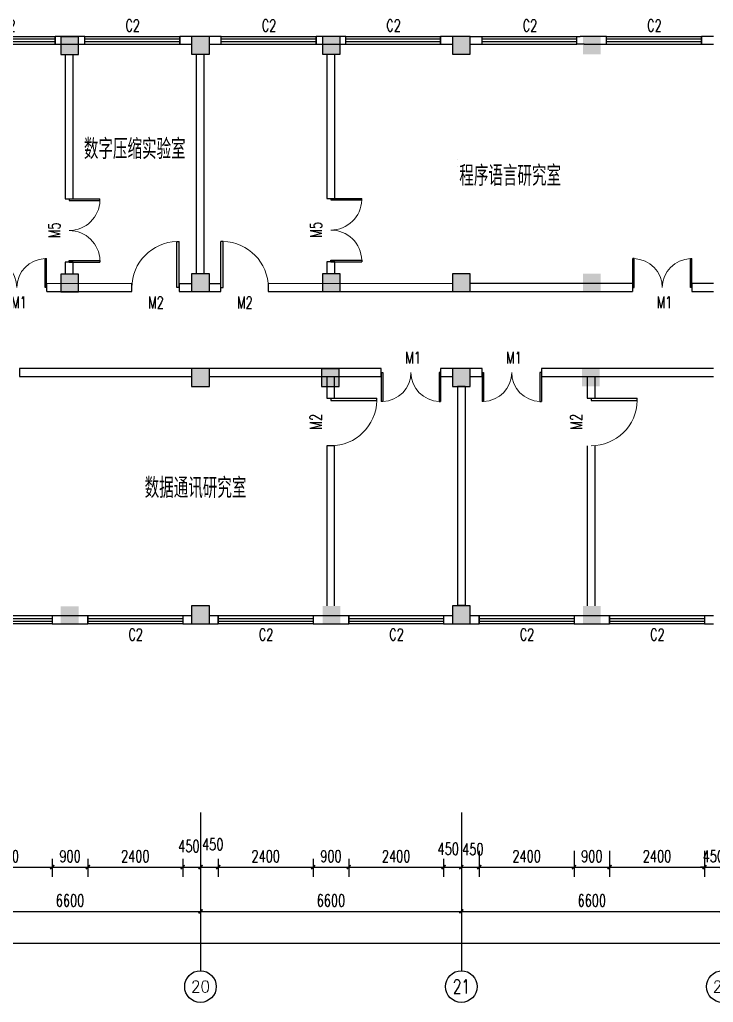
# Model space of a CAD drawing. Header units: millimetres. Extents: x 194 to 114499, y 121 to 30129.
# Drawn here: x 15319 to 32869, y 4529 to 29378 of the extents above; entities that cross this region are included whole.
import ezdxf
from ezdxf.enums import TextEntityAlignment as Align

# ---------------------------------------------------------------- set-up
doc = ezdxf.new("R2010")
doc.units = ezdxf.units.MM
for name, color, linetype in [('AXIS', 3, 'Continuous'), ('AXIS_TEXT', 7, 'Continuous'), ('COLUMN', 9, 'Continuous'), ('PUB_DIM', 3, 'Continuous'), ('PUB_TEXT', 7, 'Continuous'), ('WALL', 9, 'Continuous'), ('WINDOW', 4, 'Continuous'), ('WINDOW_TEXT', 7, 'Continuous')]:
    doc.layers.add(name, color=color, linetype=linetype)
doc.styles.add('_TCH_AXIS', font='COMPLEX', dxfattribs={"bigfont": 'GBCBIG'})
doc.styles.add('_TCH_DIM_T3', font='SIMPLEX', dxfattribs={"width": 0.705882, "bigfont": 'GBCBIG'})
doc.styles.add('_TCH_WINDOW', font='SIMPLEX', dxfattribs={"bigfont": 'GBCBIG'})
doc.styles.add('COMPLEX', font='COMPLEX')
doc.styles.get("Standard").update_dxf_attribs({"font": 'txt', "bigfont": 'gbcbig.shx'})
doc.dimstyles.new('_TCH_ARCH&&100', dxfattribs={"dimtxt": 297.5, "dimasz": 100, "dimexe": 250, "dimexo": 300, "dimgap": 126.25, "dimtad": 1, "dimdec": 0, "dimzin": 0, "dimdsep": 46, "dimtxsty": '_TCH_DIM_T3', "dimblk": 'ARCHTICK', "dimcen": 0.09, "dimclrt": 7, "dimazin": 2, "dimtfac": 1, "dimtdec": 0, "dimtix": 1, "dimtmove": 2, "dimatfit": 3, "dimfxl": 1, "dimtolj": 1, "dimtzin": 0, "dimarcsym": 0})

# ---------------------------------------------------------------- blocks, each defined once
blk = doc.blocks.new('_ArchTick')
at = {"color": 0, "linetype": 'ByBlock', "const_width": 0.4}
blk.add_lwpolyline([(-0.5, -0.5), (0.5, 0.5)], dxfattribs=at)
blk = doc.blocks.new('*D91')
at = {"layer": 'Defpoints', "color": 0}
for p in [(13744, 8456), (16144, 8456), (16144, 7949)]:
    blk.add_point(p, dxfattribs=at)
at = {"layer": 'PUB_DIM', "color": 0, "lineweight": -2}
for p, q in [((13744, 8156), (13744, 7699)), ((16144, 8156), (16144, 7699)), ((13744, 7949), (16144, 7949))]:
    blk.add_line(p, q, dxfattribs=at)
at = {"layer": 'PUB_DIM', "color": 0, "lineweight": -2, "xscale": 100, "yscale": 100, "zscale": 100, "rotation": 180}
blk.add_blockref('_ArchTick', (13744, 7949), dxfattribs=at)
at = {"layer": 'PUB_DIM', "color": 0, "lineweight": -2, "xscale": 100, "yscale": 100, "zscale": 100}
blk.add_blockref('_ArchTick', (16144, 7949), dxfattribs=at)
at = {"layer": 'PUB_DIM', "color": 7, "insert": (14944, 8224), "char_height": 297.5, "attachment_point": 5, "style": '_TCH_DIM_T3'}
blk.add_mtext('\\A1;2400', dxfattribs=at)
blk = doc.blocks.new('*D92')
at = {"layer": 'Defpoints', "color": 0}
for p in [(16144, 8456), (17044, 8456), (17044, 7949)]:
    blk.add_point(p, dxfattribs=at)
at = {"layer": 'PUB_DIM', "color": 0, "lineweight": -2}
for p, q in [((16144, 8156), (16144, 7699)), ((17044, 8156), (17044, 7699)), ((16144, 7949), (17044, 7949))]:
    blk.add_line(p, q, dxfattribs=at)
at = {"layer": 'PUB_DIM', "color": 0, "lineweight": -2, "xscale": 100, "yscale": 100, "zscale": 100, "rotation": 180}
blk.add_blockref('_ArchTick', (16144, 7949), dxfattribs=at)
at = {"layer": 'PUB_DIM', "color": 0, "lineweight": -2, "xscale": 100, "yscale": 100, "zscale": 100}
blk.add_blockref('_ArchTick', (17044, 7949), dxfattribs=at)
at = {"layer": 'PUB_DIM', "color": 7, "insert": (16594, 8224), "char_height": 297.5, "attachment_point": 5, "style": '_TCH_DIM_T3'}
blk.add_mtext('\\A1;900', dxfattribs=at)
blk = doc.blocks.new('*D93')
at = {"layer": 'Defpoints', "color": 0}
for p in [(17044, 8456), (19444, 8456), (19444, 7949)]:
    blk.add_point(p, dxfattribs=at)
at = {"layer": 'PUB_DIM', "color": 0, "lineweight": -2}
for p, q in [((17044, 8156), (17044, 7699)), ((19444, 8156), (19444, 7699)), ((17044, 7949), (19444, 7949))]:
    blk.add_line(p, q, dxfattribs=at)
at = {"layer": 'PUB_DIM', "color": 0, "lineweight": -2, "xscale": 100, "yscale": 100, "zscale": 100, "rotation": 180}
blk.add_blockref('_ArchTick', (17044, 7949), dxfattribs=at)
at = {"layer": 'PUB_DIM', "color": 0, "lineweight": -2, "xscale": 100, "yscale": 100, "zscale": 100}
blk.add_blockref('_ArchTick', (19444, 7949), dxfattribs=at)
at = {"layer": 'PUB_DIM', "color": 7, "insert": (18244, 8224), "char_height": 297.5, "attachment_point": 5, "style": '_TCH_DIM_T3'}
blk.add_mtext('\\A1;2400', dxfattribs=at)
blk = doc.blocks.new('*D94')
at = {"layer": 'Defpoints', "color": 0}
for p in [(19444, 8456), (19894, 8456), (19894, 7949)]:
    blk.add_point(p, dxfattribs=at)
at = {"layer": 'PUB_DIM', "color": 0, "lineweight": -2}
for p, q in [((19444, 8156), (19444, 7699)), ((19894, 8156), (19894, 7699)), ((19444, 7949), (19894, 7949))]:
    blk.add_line(p, q, dxfattribs=at)
at = {"layer": 'PUB_DIM', "color": 0, "lineweight": -2, "xscale": 100, "yscale": 100, "zscale": 100, "rotation": 180}
blk.add_blockref('_ArchTick', (19444, 7949), dxfattribs=at)
at = {"layer": 'PUB_DIM', "color": 0, "lineweight": -2, "xscale": 100, "yscale": 100, "zscale": 100}
blk.add_blockref('_ArchTick', (19894, 7949), dxfattribs=at)
at = {"layer": 'PUB_DIM', "color": 7, "insert": (19600, 8479), "char_height": 297.5, "attachment_point": 5, "style": '_TCH_DIM_T3'}
blk.add_mtext('\\A1;450', dxfattribs=at)
blk = doc.blocks.new('*D95')
at = {"layer": 'Defpoints', "color": 0}
for p in [(19894, 8456), (20344, 8456), (20344, 7949)]:
    blk.add_point(p, dxfattribs=at)
at = {"layer": 'PUB_DIM', "color": 0, "lineweight": -2}
for p, q in [((19894, 8156), (19894, 7699)), ((20344, 8156), (20344, 7699)), ((19894, 7949), (20344, 7949))]:
    blk.add_line(p, q, dxfattribs=at)
at = {"layer": 'PUB_DIM', "color": 0, "lineweight": -2, "xscale": 100, "yscale": 100, "zscale": 100, "rotation": 180}
blk.add_blockref('_ArchTick', (19894, 7949), dxfattribs=at)
at = {"layer": 'PUB_DIM', "color": 0, "lineweight": -2, "xscale": 100, "yscale": 100, "zscale": 100}
blk.add_blockref('_ArchTick', (20344, 7949), dxfattribs=at)
at = {"layer": 'PUB_DIM', "color": 7, "insert": (20204, 8525), "char_height": 297.5, "attachment_point": 5, "style": '_TCH_DIM_T3'}
blk.add_mtext('\\A1;450', dxfattribs=at)
blk = doc.blocks.new('*D96')
at = {"layer": 'Defpoints', "color": 0}
for p in [(20344, 8456), (22744, 8456), (22744, 7949)]:
    blk.add_point(p, dxfattribs=at)
at = {"layer": 'PUB_DIM', "color": 0, "lineweight": -2}
for p, q in [((20344, 8156), (20344, 7699)), ((22744, 8156), (22744, 7699)), ((20344, 7949), (22744, 7949))]:
    blk.add_line(p, q, dxfattribs=at)
at = {"layer": 'PUB_DIM', "color": 0, "lineweight": -2, "xscale": 100, "yscale": 100, "zscale": 100, "rotation": 180}
blk.add_blockref('_ArchTick', (20344, 7949), dxfattribs=at)
at = {"layer": 'PUB_DIM', "color": 0, "lineweight": -2, "xscale": 100, "yscale": 100, "zscale": 100}
blk.add_blockref('_ArchTick', (22744, 7949), dxfattribs=at)
at = {"layer": 'PUB_DIM', "color": 7, "insert": (21544, 8224), "char_height": 297.5, "attachment_point": 5, "style": '_TCH_DIM_T3'}
blk.add_mtext('\\A1;2400', dxfattribs=at)
blk = doc.blocks.new('*D97')
at = {"layer": 'Defpoints', "color": 0}
for p in [(22744, 8456), (23644, 8456), (23644, 7949)]:
    blk.add_point(p, dxfattribs=at)
at = {"layer": 'PUB_DIM', "color": 0, "lineweight": -2}
for p, q in [((22744, 8156), (22744, 7699)), ((23644, 8156), (23644, 7699)), ((22744, 7949), (23644, 7949))]:
    blk.add_line(p, q, dxfattribs=at)
at = {"layer": 'PUB_DIM', "color": 0, "lineweight": -2, "xscale": 100, "yscale": 100, "zscale": 100, "rotation": 180}
blk.add_blockref('_ArchTick', (22744, 7949), dxfattribs=at)
at = {"layer": 'PUB_DIM', "color": 0, "lineweight": -2, "xscale": 100, "yscale": 100, "zscale": 100}
blk.add_blockref('_ArchTick', (23644, 7949), dxfattribs=at)
at = {"layer": 'PUB_DIM', "color": 7, "insert": (23194, 8224), "char_height": 297.5, "attachment_point": 5, "style": '_TCH_DIM_T3'}
blk.add_mtext('\\A1;900', dxfattribs=at)
blk = doc.blocks.new('*D98')
at = {"layer": 'Defpoints', "color": 0}
for p in [(23644, 8456), (26044, 8456), (26044, 7949)]:
    blk.add_point(p, dxfattribs=at)
at = {"layer": 'PUB_DIM', "color": 0, "lineweight": -2}
for p, q in [((23644, 8156), (23644, 7699)), ((26044, 8156), (26044, 7699)), ((23644, 7949), (26044, 7949))]:
    blk.add_line(p, q, dxfattribs=at)
at = {"layer": 'PUB_DIM', "color": 0, "lineweight": -2, "xscale": 100, "yscale": 100, "zscale": 100, "rotation": 180}
blk.add_blockref('_ArchTick', (23644, 7949), dxfattribs=at)
at = {"layer": 'PUB_DIM', "color": 0, "lineweight": -2, "xscale": 100, "yscale": 100, "zscale": 100}
blk.add_blockref('_ArchTick', (26044, 7949), dxfattribs=at)
at = {"layer": 'PUB_DIM', "color": 7, "insert": (24844, 8224), "char_height": 297.5, "attachment_point": 5, "style": '_TCH_DIM_T3'}
blk.add_mtext('\\A1;2400', dxfattribs=at)
blk = doc.blocks.new('*D99')
at = {"layer": 'Defpoints', "color": 0}
for p in [(26044, 8456), (26494, 8456), (26494, 7949)]:
    blk.add_point(p, dxfattribs=at)
at = {"layer": 'PUB_DIM', "color": 0, "lineweight": -2}
for p, q in [((26044, 8156), (26044, 7699)), ((26494, 8156), (26494, 7699)), ((26044, 7949), (26494, 7949))]:
    blk.add_line(p, q, dxfattribs=at)
at = {"layer": 'PUB_DIM', "color": 0, "lineweight": -2, "xscale": 100, "yscale": 100, "zscale": 100, "rotation": 180}
blk.add_blockref('_ArchTick', (26044, 7949), dxfattribs=at)
at = {"layer": 'PUB_DIM', "color": 0, "lineweight": -2, "xscale": 100, "yscale": 100, "zscale": 100}
blk.add_blockref('_ArchTick', (26494, 7949), dxfattribs=at)
at = {"layer": 'PUB_DIM', "color": 7, "insert": (26162, 8412), "char_height": 297.5, "attachment_point": 5, "style": '_TCH_DIM_T3'}
blk.add_mtext('\\A1;450', dxfattribs=at)
blk = doc.blocks.new('*D100')
at = {"layer": 'Defpoints', "color": 0}
for p in [(26494, 8661), (26944, 8661), (26944, 7949)]:
    blk.add_point(p, dxfattribs=at)
at = {"layer": 'PUB_DIM', "color": 0, "lineweight": -2}
for p, q in [((26494, 8361), (26494, 7699)), ((26944, 8361), (26944, 7699)), ((26494, 7949), (26944, 7949))]:
    blk.add_line(p, q, dxfattribs=at)
at = {"layer": 'PUB_DIM', "color": 0, "lineweight": -2, "xscale": 100, "yscale": 100, "zscale": 100, "rotation": 180}
blk.add_blockref('_ArchTick', (26494, 7949), dxfattribs=at)
at = {"layer": 'PUB_DIM', "color": 0, "lineweight": -2, "xscale": 100, "yscale": 100, "zscale": 100}
blk.add_blockref('_ArchTick', (26944, 7949), dxfattribs=at)
at = {"layer": 'PUB_DIM', "color": 7, "insert": (26783, 8401), "char_height": 297.5, "attachment_point": 5, "style": '_TCH_DIM_T3'}
blk.add_mtext('\\A1;450', dxfattribs=at)
blk = doc.blocks.new('*D101')
at = {"layer": 'Defpoints', "color": 0}
for p in [(26944, 8661), (29344, 8661), (29344, 7949)]:
    blk.add_point(p, dxfattribs=at)
at = {"layer": 'PUB_DIM', "color": 0, "lineweight": -2}
for p, q in [((26944, 8361), (26944, 7699)), ((29344, 8361), (29344, 7699)), ((26944, 7949), (29344, 7949))]:
    blk.add_line(p, q, dxfattribs=at)
at = {"layer": 'PUB_DIM', "color": 0, "lineweight": -2, "xscale": 100, "yscale": 100, "zscale": 100, "rotation": 180}
blk.add_blockref('_ArchTick', (26944, 7949), dxfattribs=at)
at = {"layer": 'PUB_DIM', "color": 0, "lineweight": -2, "xscale": 100, "yscale": 100, "zscale": 100}
blk.add_blockref('_ArchTick', (29344, 7949), dxfattribs=at)
at = {"layer": 'PUB_DIM', "color": 7, "insert": (28144, 8224), "char_height": 297.5, "attachment_point": 5, "style": '_TCH_DIM_T3'}
blk.add_mtext('\\A1;2400', dxfattribs=at)
blk = doc.blocks.new('*D102')
at = {"layer": 'Defpoints', "color": 0}
for p in [(29344, 8661), (30244, 8661), (30244, 7949)]:
    blk.add_point(p, dxfattribs=at)
at = {"layer": 'PUB_DIM', "color": 0, "lineweight": -2}
for p, q in [((29344, 8361), (29344, 7699)), ((30244, 8361), (30244, 7699)), ((29344, 7949), (30244, 7949))]:
    blk.add_line(p, q, dxfattribs=at)
at = {"layer": 'PUB_DIM', "color": 0, "lineweight": -2, "xscale": 100, "yscale": 100, "zscale": 100, "rotation": 180}
blk.add_blockref('_ArchTick', (29344, 7949), dxfattribs=at)
at = {"layer": 'PUB_DIM', "color": 0, "lineweight": -2, "xscale": 100, "yscale": 100, "zscale": 100}
blk.add_blockref('_ArchTick', (30244, 7949), dxfattribs=at)
at = {"layer": 'PUB_DIM', "color": 7, "insert": (29794, 8224), "char_height": 297.5, "attachment_point": 5, "style": '_TCH_DIM_T3'}
blk.add_mtext('\\A1;900', dxfattribs=at)
blk = doc.blocks.new('*D103')
at = {"layer": 'Defpoints', "color": 0}
for p in [(30244, 8661), (32644, 8661), (32644, 7949)]:
    blk.add_point(p, dxfattribs=at)
at = {"layer": 'PUB_DIM', "color": 0, "lineweight": -2}
for p, q in [((30244, 8361), (30244, 7699)), ((32644, 8361), (32644, 7699)), ((30244, 7949), (32644, 7949))]:
    blk.add_line(p, q, dxfattribs=at)
at = {"layer": 'PUB_DIM', "color": 0, "lineweight": -2, "xscale": 100, "yscale": 100, "zscale": 100, "rotation": 180}
blk.add_blockref('_ArchTick', (30244, 7949), dxfattribs=at)
at = {"layer": 'PUB_DIM', "color": 0, "lineweight": -2, "xscale": 100, "yscale": 100, "zscale": 100}
blk.add_blockref('_ArchTick', (32644, 7949), dxfattribs=at)
at = {"layer": 'PUB_DIM', "color": 7, "insert": (31444, 8224), "char_height": 297.5, "attachment_point": 5, "style": '_TCH_DIM_T3'}
blk.add_mtext('\\A1;2400', dxfattribs=at)
blk = doc.blocks.new('*D104')
at = {"layer": 'Defpoints', "color": 0}
for p in [(32644, 8661), (33094, 8661), (33094, 7949)]:
    blk.add_point(p, dxfattribs=at)
at = {"layer": 'PUB_DIM', "color": 0, "lineweight": -2}
for p, q in [((32644, 8361), (32644, 7699)), ((33094, 8361), (33094, 7699)), ((32644, 7949), (32544, 7949)), ((32644, 7949), (33094, 7949)), ((33094, 7949), (33194, 7949))]:
    blk.add_line(p, q, dxfattribs=at)
at = {"layer": 'PUB_DIM', "color": 0, "lineweight": -2, "xscale": 100, "yscale": 100, "zscale": 100}
blk.add_blockref('_ArchTick', (32644, 7949), dxfattribs=at)
at = {"layer": 'PUB_DIM', "color": 0, "lineweight": -2, "xscale": 100, "yscale": 100, "zscale": 100, "rotation": 180}
blk.add_blockref('_ArchTick', (33094, 7949), dxfattribs=at)
at = {"layer": 'PUB_DIM', "color": 7, "insert": (32869, 8224), "char_height": 297.5, "attachment_point": 5, "style": '_TCH_DIM_T3'}
blk.add_mtext('\\A1;450', dxfattribs=at)
blk = doc.blocks.new('*D155')
at = {"layer": 'AXIS', "color": 0, "lineweight": -2}
for p, q in [((13294, 9029), (13294, 6579)), ((19894, 9029), (19894, 6579)), ((13294, 6829), (19894, 6829))]:
    blk.add_line(p, q, dxfattribs=at)
at = {"layer": 'Defpoints', "color": 0}
for p in [(13294, 9329), (19894, 9329), (19894, 6829)]:
    blk.add_point(p, dxfattribs=at)
at = {"layer": 'AXIS', "color": 0, "lineweight": -2, "xscale": 100, "yscale": 100, "zscale": 100, "rotation": 180}
blk.add_blockref('_ArchTick', (13294, 6829), dxfattribs=at)
at = {"layer": 'AXIS', "color": 0, "lineweight": -2, "xscale": 100, "yscale": 100, "zscale": 100}
blk.add_blockref('_ArchTick', (19894, 6829), dxfattribs=at)
at = {"layer": 'AXIS', "color": 7, "insert": (16594, 7104), "char_height": 297.5, "attachment_point": 5, "style": '_TCH_DIM_T3'}
blk.add_mtext('\\A1;6600', dxfattribs=at)
blk = doc.blocks.new('*D156')
at = {"layer": 'AXIS', "color": 0, "lineweight": -2}
for p, q in [((19894, 9029), (19894, 6579)), ((26494, 9029), (26494, 6579)), ((19894, 6829), (26494, 6829))]:
    blk.add_line(p, q, dxfattribs=at)
at = {"layer": 'Defpoints', "color": 0}
for p in [(19894, 9329), (26494, 9329), (26494, 6829)]:
    blk.add_point(p, dxfattribs=at)
at = {"layer": 'AXIS', "color": 0, "lineweight": -2, "xscale": 100, "yscale": 100, "zscale": 100, "rotation": 180}
blk.add_blockref('_ArchTick', (19894, 6829), dxfattribs=at)
at = {"layer": 'AXIS', "color": 0, "lineweight": -2, "xscale": 100, "yscale": 100, "zscale": 100}
blk.add_blockref('_ArchTick', (26494, 6829), dxfattribs=at)
at = {"layer": 'AXIS', "color": 7, "insert": (23194, 7104), "char_height": 297.5, "attachment_point": 5, "style": '_TCH_DIM_T3'}
blk.add_mtext('\\A1;6600', dxfattribs=at)
blk = doc.blocks.new('*D157')
at = {"layer": 'AXIS', "color": 0, "lineweight": -2}
for p, q in [((26494, 9029), (26494, 6579)), ((33094, 9029), (33094, 6579)), ((26494, 6829), (33094, 6829))]:
    blk.add_line(p, q, dxfattribs=at)
at = {"layer": 'Defpoints', "color": 0}
for p in [(26494, 9329), (33094, 9329), (33094, 6829)]:
    blk.add_point(p, dxfattribs=at)
at = {"layer": 'AXIS', "color": 0, "lineweight": -2, "xscale": 100, "yscale": 100, "zscale": 100, "rotation": 180}
blk.add_blockref('_ArchTick', (26494, 6829), dxfattribs=at)
at = {"layer": 'AXIS', "color": 0, "lineweight": -2, "xscale": 100, "yscale": 100, "zscale": 100}
blk.add_blockref('_ArchTick', (33094, 6829), dxfattribs=at)
at = {"layer": 'AXIS', "color": 7, "insert": (29794, 7104), "char_height": 297.5, "attachment_point": 5, "style": '_TCH_DIM_T3'}
blk.add_mtext('\\A1;6600', dxfattribs=at)
blk = doc.blocks.new('*D168')
at = {"layer": 'AXIS', "color": 0, "lineweight": -2}
for p, q in [((5994, 9029), (5994, 5779)), ((99094, 9029), (99094, 5779)), ((5994, 6029), (99094, 6029))]:
    blk.add_line(p, q, dxfattribs=at)
at = {"layer": 'Defpoints', "color": 0}
for p in [(5994, 9329), (99094, 9329), (99094, 6029)]:
    blk.add_point(p, dxfattribs=at)
at = {"layer": 'AXIS', "color": 0, "lineweight": -2, "xscale": 100, "yscale": 100, "zscale": 100, "rotation": 180}
blk.add_blockref('_ArchTick', (5994, 6029), dxfattribs=at)
at = {"layer": 'AXIS', "color": 0, "lineweight": -2, "xscale": 100, "yscale": 100, "zscale": 100}
blk.add_blockref('_ArchTick', (99094, 6029), dxfattribs=at)
at = {"layer": 'AXIS', "color": 7, "insert": (52544, 6304), "char_height": 297.5, "attachment_point": 5, "style": '_TCH_DIM_T3'}
blk.add_mtext('\\A1;93100', dxfattribs=at)
blk = doc.blocks.new('_FZHK')
blk.add_lwpolyline([(-0.5, -0.5), (0.5, -0.5), (0.5, 0.5), (-0.5, 0.5)], close=True)
blk = doc.blocks.new('_AXISO')
blk.add_circle((0, 0), 0.5)
at = {"layer": 'AXIS_TEXT', "style": 'COMPLEX', "width": 1.041667}
blk.add_attdef('A', text='', height=0.56, dxfattribs=at).set_placement((-0.25, -0.28), (0.25, -0.28), align=Align.FIT)
blk = doc.blocks.new('$DorLib2D$00000002')
for p, q in [((-0.5, 0), (-0.5, 0.4875)), ((-0.475, 0.4875), (-0.5, 0.4875)), ((-0.475, 0), (-0.475, 0.4875)), ((0.475, 0), (0.475, 0.4875)), ((0.475, 0.4875), (0.5, 0.4875)), ((0.5, 0), (0.5, 0.4875)), ((-0.5, 0), (-0.475, 0)), ((0.5, 0), (0.475, 0))]:
    blk.add_line(p, q)
at = {"lineweight": 13}
for centre, start, end in [((-0.4875, 0), 0, 88.53072), ((0.4875, 0), 91.46928, 180)]:
    blk.add_arc(centre, 0.4875, start, end, dxfattribs=at)
blk = doc.blocks.new('$TCHSYS$WIN2D')
for p, q in [((-0.5, 0.5), (0.5, 0.5)), ((-0.5, 0.5), (-0.5, -0.5)), ((0.5, 0.5), (0.5, -0.5)), ((0.5, 0.167), (-0.5, 0.167)), ((0.5, -0.167), (-0.5, -0.167)), ((-0.5, -0.5), (0.5, -0.5))]:
    blk.add_line(p, q)
blk = doc.blocks.new('$DorLib2D$00000001')
for p, q in [((0.45, 0.975), (0.5, 0.975)), ((0.45, 0), (0.45, 0.975)), ((0.5, 0), (0.5, 0.975)), ((0.5, 0), (0.45, 0))]:
    blk.add_line(p, q)
at = {"lineweight": 13}
blk.add_arc((0.475, 0), 0.975, 91.4693, 180, dxfattribs=at)

msp = doc.modelspace()

# ---------------------------------------------------------------- hatches: boundary and pattern name
h = msp.add_hatch(color=256)
h.paths.add_polyline_path([(16584.4, 28942.9), (16359.4, 28942.9), (16359.4, 28717.9), (16584.4, 28717.9)])
h.paths.add_polyline_path([(16584.4, 28717.9), (16809.4, 28717.9), (16809.4, 28942.9), (16584.4, 28942.9)])
h.paths.add_polyline_path([(16584.4, 28492.9), (16809.4, 28492.9), (16809.4, 28717.9), (16584.4, 28717.9)])
h.paths.add_polyline_path([(16584.4, 28717.9), (16359.4, 28717.9), (16359.4, 28492.9), (16584.4, 28492.9)])
h.paths.add_polyline_path([(16584.4, 22717.9), (16359.4, 22717.9), (16359.4, 22492.9), (16584.4, 22492.9)])
h.paths.add_polyline_path([(16584.4, 22717.9), (16584.4, 22492.9), (16809.4, 22492.9), (16809.4, 22717.9)])
h.paths.add_polyline_path([(16809.4, 22717.9), (16809.4, 22942.9), (16584.4, 22942.9), (16584.4, 22717.9)])
h.paths.add_polyline_path([(16584.4, 22942.9), (16359.4, 22942.9), (16359.4, 22717.9), (16584.4, 22717.9)])
h.paths.add_polyline_path([(16584.4, 14542.9), (16584.4, 14092.9), (16809.4, 14092.9), (16809.4, 14542.9)])
h.paths.add_polyline_path([(16359.4, 14542.9), (16359.4, 14092.9), (16584.4, 14092.9), (16584.4, 14542.9)])
h = msp.add_hatch(color=256)
h.paths.add_polyline_path([(19893.6, 28954.3), (19668.6, 28954.3), (19668.6, 28729.3), (19893.6, 28729.3)])
h.paths.add_polyline_path([(19893.6, 28729.3), (20118.6, 28729.3), (20118.6, 28954.3), (19893.6, 28954.3)])
h.paths.add_polyline_path([(19893.6, 28504.3), (20118.6, 28504.3), (20118.6, 28729.3), (19893.6, 28729.3)])
h.paths.add_polyline_path([(19893.6, 28729.3), (19668.6, 28729.3), (19668.6, 28504.3), (19893.6, 28504.3)])
h.paths.add_polyline_path([(19893.6, 22729.3), (19668.6, 22729.3), (19668.6, 22504.3), (19893.6, 22504.3)])
h.paths.add_polyline_path([(19893.6, 22729.3), (19893.6, 22504.3), (20118.6, 22504.3), (20118.6, 22729.3)])
h.paths.add_polyline_path([(20118.6, 22729.3), (20118.6, 22954.3), (19893.6, 22954.3), (19893.6, 22729.3)])
h.paths.add_polyline_path([(19893.6, 22954.3), (19668.6, 22954.3), (19668.6, 22729.3), (19893.6, 22729.3)])
h.paths.add_polyline_path([(19893.6, 14554.3), (19893.6, 14104.3), (20118.6, 14104.3), (20118.6, 14554.3)])
h.paths.add_polyline_path([(19668.6, 14554.3), (19668.6, 14104.3), (19893.6, 14104.3), (19893.6, 14554.3)])
h = msp.add_hatch(color=256)
h.paths.add_polyline_path([(23205.6, 28954.7), (22980.6, 28954.7), (22980.6, 28729.7), (23205.6, 28729.7)])
h.paths.add_polyline_path([(23205.6, 28729.7), (23430.6, 28729.7), (23430.6, 28954.7), (23205.6, 28954.7)])
h.paths.add_polyline_path([(23205.6, 28504.7), (23430.6, 28504.7), (23430.6, 28729.7), (23205.6, 28729.7)])
h.paths.add_polyline_path([(23205.6, 28729.7), (22980.6, 28729.7), (22980.6, 28504.7), (23205.6, 28504.7)])
h.paths.add_polyline_path([(23205.6, 22729.7), (22980.6, 22729.7), (22980.6, 22504.7), (23205.6, 22504.7)])
h.paths.add_polyline_path([(23205.6, 22729.7), (23205.6, 22504.7), (23430.6, 22504.7), (23430.6, 22729.7)])
h.paths.add_polyline_path([(23430.6, 22729.7), (23430.6, 22954.7), (23205.6, 22954.7), (23205.6, 22729.7)])
h.paths.add_polyline_path([(23205.6, 22954.7), (22980.6, 22954.7), (22980.6, 22729.7), (23205.6, 22729.7)])
h.paths.add_polyline_path([(23205.6, 14554.7), (23205.6, 14104.7), (23430.6, 14104.7), (23430.6, 14554.7)])
h.paths.add_polyline_path([(22980.6, 14554.7), (22980.6, 14104.7), (23205.6, 14104.7), (23205.6, 14554.7)])
h = msp.add_hatch(color=256)
h.paths.add_polyline_path([(26493.6, 28954.3), (26268.6, 28954.3), (26268.6, 28729.3), (26493.6, 28729.3)])
h.paths.add_polyline_path([(26493.6, 28729.3), (26718.6, 28729.3), (26718.6, 28954.3), (26493.6, 28954.3)])
h.paths.add_polyline_path([(26493.6, 28504.3), (26718.6, 28504.3), (26718.6, 28729.3), (26493.6, 28729.3)])
h.paths.add_polyline_path([(26493.6, 28729.3), (26268.6, 28729.3), (26268.6, 28504.3), (26493.6, 28504.3)])
h.paths.add_polyline_path([(26493.6, 22729.3), (26268.6, 22729.3), (26268.6, 22504.3), (26493.6, 22504.3)])
h.paths.add_polyline_path([(26493.6, 22729.3), (26493.6, 22504.3), (26718.6, 22504.3), (26718.6, 22729.3)])
h.paths.add_polyline_path([(26718.6, 22729.3), (26718.6, 22954.3), (26493.6, 22954.3), (26493.6, 22729.3)])
h.paths.add_polyline_path([(26493.6, 22954.3), (26268.6, 22954.3), (26268.6, 22729.3), (26493.6, 22729.3)])
h.paths.add_polyline_path([(26493.6, 14554.3), (26493.6, 14104.3), (26718.6, 14104.3), (26718.6, 14554.3)])
h.paths.add_polyline_path([(26268.6, 14554.3), (26268.6, 14104.3), (26493.6, 14104.3), (26493.6, 14554.3)])
h = msp.add_hatch(color=256)
h.paths.add_polyline_path([(29793.3, 28955), (29568.3, 28955), (29568.3, 28730), (29793.3, 28730)])
h.paths.add_polyline_path([(29793.3, 28730), (30018.3, 28730), (30018.3, 28955), (29793.3, 28955)])
h.paths.add_polyline_path([(29793.3, 28505), (30018.3, 28505), (30018.3, 28730), (29793.3, 28730)])
h.paths.add_polyline_path([(29793.3, 28730), (29568.3, 28730), (29568.3, 28505), (29793.3, 28505)])
h.paths.add_polyline_path([(29793.3, 22730), (29568.3, 22730), (29568.3, 22505), (29793.3, 22505)])
h.paths.add_polyline_path([(29793.3, 22730), (29793.3, 22505), (30018.3, 22505), (30018.3, 22730)])
h.paths.add_polyline_path([(30018.3, 22730), (30018.3, 22955), (29793.3, 22955), (29793.3, 22730)])
h.paths.add_polyline_path([(29793.3, 22955), (29568.3, 22955), (29568.3, 22730), (29793.3, 22730)])
h.paths.add_polyline_path([(29793.3, 14555), (29793.3, 14105), (30018.3, 14105), (30018.3, 14555)])
h.paths.add_polyline_path([(29568.3, 14555), (29568.3, 14105), (29793.3, 14105), (29793.3, 14555)])
h = msp.add_hatch(color=256)
h.paths.add_polyline_path([(19893.6, 20554.3), (19668.6, 20554.3), (19668.6, 20329.3), (19893.6, 20329.3)])
h.paths.add_polyline_path([(20118.6, 20554.3), (19893.6, 20554.3), (19893.6, 20329.3), (20118.6, 20329.3)])
h.paths.add_polyline_path([(20118.6, 20329.3), (19893.6, 20329.3), (19893.6, 20104.3), (20118.6, 20104.3)])
h.paths.add_polyline_path([(19893.6, 20329.3), (19668.6, 20329.3), (19668.6, 20104.3), (19893.6, 20104.3)])
h = msp.add_hatch(color=256)
h.paths.add_polyline_path([(23180.5, 20552.6), (22955.5, 20552.6), (22955.5, 20327.6), (23180.5, 20327.6)])
h.paths.add_polyline_path([(23405.5, 20552.6), (23180.5, 20552.6), (23180.5, 20327.6), (23405.5, 20327.6)])
h.paths.add_polyline_path([(23405.5, 20327.6), (23180.5, 20327.6), (23180.5, 20102.6), (23405.5, 20102.6)])
h.paths.add_polyline_path([(23180.5, 20327.6), (22955.5, 20327.6), (22955.5, 20102.6), (23180.5, 20102.6)])
h = msp.add_hatch(color=256)
h.paths.add_polyline_path([(26493.6, 20554.3), (26268.6, 20554.3), (26268.6, 20329.3), (26493.6, 20329.3)])
h.paths.add_polyline_path([(26718.6, 20554.3), (26493.6, 20554.3), (26493.6, 20329.3), (26718.6, 20329.3)])
h.paths.add_polyline_path([(26718.6, 20329.3), (26493.6, 20329.3), (26493.6, 20104.3), (26718.6, 20104.3)])
h.paths.add_polyline_path([(26493.6, 20329.3), (26268.6, 20329.3), (26268.6, 20104.3), (26493.6, 20104.3)])
h = msp.add_hatch(color=256)
h.paths.add_polyline_path([(29768.2, 20552.9), (29543.2, 20552.9), (29543.2, 20327.9), (29768.2, 20327.9)])
h.paths.add_polyline_path([(29993.2, 20552.9), (29768.2, 20552.9), (29768.2, 20327.9), (29993.2, 20327.9)])
h.paths.add_polyline_path([(29993.2, 20327.9), (29768.2, 20327.9), (29768.2, 20102.9), (29993.2, 20102.9)])
h.paths.add_polyline_path([(29768.2, 20327.9), (29543.2, 20327.9), (29543.2, 20102.9), (29768.2, 20102.9)])

# ---------------------------------------------------------------- linework, layer by layer
msp.add_line((29597, 28754.3), (29397, 28754.3))
at = {"layer": 'AXIS'}
for p, q in [((19893.6, 9329.3), (19893.6, 5329.3)), ((26493.6, 9329.3), (26493.6, 5329.3))]:
    msp.add_line(p, q, dxfattribs=at)
at = {"layer": 'WALL'}
for p, q in [((16968.6, 28954.3), (16218.6, 28954.3)), ((16218.6, 28954.3), (16218.6, 28754.3)), ((16968.6, 28754.3), (16968.6, 28954.3)), ((19668.6, 28954.3), (19368.6, 28954.3)), ((19368.6, 28954.3), (19368.6, 28754.3)), ((20418.6, 28954.3), (20118.6, 28954.3)), ((20418.6, 28754.3), (20418.6, 28954.3)), ((23568.6, 28954.3), (22818.6, 28954.3)), ((22818.6, 28954.3), (22818.6, 28754.3)), ((23568.6, 28754.3), (23568.6, 28954.3)), ((26268.6, 28954.3), (25968.6, 28954.3)), ((25968.6, 28954.3), (25968.6, 28754.3)), ((26718.6, 28954.3), (29497.3, 28954.3)), ((30168.6, 28954.3), (29497.3, 28954.3)), ((30168.6, 28754.3), (30168.6, 28954.3)), ((32868.6, 28954.3), (32568.6, 28954.3)), ((32568.6, 28954.3), (32568.6, 28754.3)), ((16218.6, 28754.3), (16968.6, 28754.3)), ((19368.6, 28754.3), (19668.6, 28754.3)), ((20118.6, 28754.3), (20418.6, 28754.3)), ((22818.6, 28754.3), (23568.6, 28754.3)), ((25968.6, 28754.3), (26268.6, 28754.3)), ((26718.6, 28754.3), (29397, 28754.3)), ((29597, 28754.3), (30168.6, 28754.3)), ((32568.6, 28754.3), (32868.6, 28754.3)), ((16470.6, 28492.9), (16470.6, 24845.9)), ((16670.6, 24845.9), (16670.6, 28492.9)), ((19780.5, 28504.3), (19780.5, 22954.3)), ((19980.5, 28504.3), (19980.5, 22954.3)), ((23091.8, 28504.7), (23091.8, 24857.8)), ((23291.8, 24857.8), (23291.8, 28504.7)), ((26393.6, 25854.3), (26393.6, 25854.3)), ((26393.6, 25654.3), (26393.6, 25654.3)), ((23091.8, 24857.8), (23291.8, 24857.8)), ((16470.6, 24845.9), (16670.6, 24845.9)), ((16670.6, 23245.9), (16470.6, 23245.9)), ((16470.6, 23245.9), (16470.6, 22945.9)), ((16670.6, 22945.9), (16670.6, 23245.9)), ((23291.8, 23257.8), (23091.8, 23257.8)), ((23091.8, 23257.8), (23091.8, 22957.8)), ((23291.8, 22957.8), (23291.8, 23257.8)), ((15999.2, 22704.3), (15999.2, 22504.3)), ((18158.5, 22701.4), (16004.3, 22704.3)), ((18158.5, 22504.3), (18158.5, 22701.4)), ((19658.5, 22701.4), (19358.5, 22701.4)), ((19358.5, 22701.4), (19358.5, 22501.4)), ((20408.5, 22701.4), (20108.5, 22701.4)), ((20408.5, 22501.4), (20408.5, 22701.4)), ((26268.6, 22704.3), (21608.5, 22701.4)), ((21608.5, 22701.4), (21608.5, 22501.4)), ((30827.4, 22704.3), (26718.6, 22704.3)), ((30827.4, 22504.3), (30827.4, 22704.3)), ((32868.6, 22704.3), (32327.4, 22704.3)), ((32327.4, 22704.3), (32327.4, 22504.3)), ((16009.4, 22504.3), (18158.5, 22504.3)), ((19358.5, 22501.4), (19658.5, 22501.4)), ((20108.5, 22501.4), (20408.5, 22501.4)), ((21608.5, 22501.4), (26268.6, 22504.3)), ((26718.6, 22504.3), (30824.7, 22504.3)), ((32327.8, 22504.3), (32868.6, 22504.3)), ((19668.6, 20554.3), (15318.6, 20554.3)), ((15318.6, 20554.3), (15318.6, 20354.3)), ((24468.6, 20554.3), (20118.6, 20554.3)), ((24468.6, 20354.3), (24468.6, 20554.3)), ((26268.6, 20554.3), (25968.6, 20554.3)), ((25968.6, 20554.3), (25968.6, 20354.3)), ((27018.6, 20554.3), (26718.6, 20554.3)), ((27018.6, 20354.3), (27018.6, 20554.3)), ((32868.6, 20554.3), (28518.6, 20554.3)), ((28518.6, 20554.3), (28518.6, 20354.3)), ((15318.6, 20354.3), (19668.6, 20354.3)), ((20118.6, 20354.3), (24468.6, 20354.3)), ((23087.6, 20354.3), (23087.6, 19803.8)), ((23287.6, 19803.8), (23287.6, 20354.3)), ((25968.6, 20354.3), (26268.6, 20354.3)), ((26718.6, 20354.3), (27018.6, 20354.3)), ((28518.6, 20354.3), (32868.6, 20354.3)), ((29675.3, 20354.5), (29675.3, 19804.1)), ((29875.3, 19804.1), (29875.3, 20354.5)), ((26393.6, 20102), (26393.6, 14566.5)), ((26593.6, 20102), (26393.6, 20102)), ((26593.6, 20102), (26593.6, 14566.5)), ((23087.6, 19803.8), (23287.6, 19803.8)), ((29675.3, 19804.1), (29875.3, 19804.1)), ((23287.6, 18603.8), (23087.6, 18603.8)), ((23087.6, 18603.8), (23087.6, 14553.8)), ((23287.6, 14553.8), (23287.6, 18603.8)), ((29675.3, 18604.1), (29675.3, 14554.1)), ((29875.3, 14554.1), (29875.3, 18604.1)), ((26593.6, 14566.5), (26393.6, 14566.5)), ((17043.6, 14304.3), (16143.6, 14304.3)), ((16143.6, 14304.3), (16143.6, 14104.3)), ((17043.6, 14104.3), (17043.6, 14304.3)), ((19668.6, 14304.3), (19443.6, 14304.3)), ((19443.6, 14304.3), (19443.6, 14104.3)), ((20343.6, 14304.3), (20118.6, 14304.3)), ((20343.6, 14104.3), (20343.6, 14304.3)), ((23643.6, 14304.3), (22743.6, 14304.3)), ((22743.6, 14304.3), (22743.6, 14104.3)), ((23643.6, 14104.3), (23643.6, 14304.3)), ((26268.6, 14304.3), (26043.6, 14304.3)), ((26043.6, 14304.3), (26043.6, 14104.3)), ((26943.6, 14304.3), (26718.6, 14304.3)), ((26943.6, 14104.3), (26943.6, 14304.3)), ((30243.6, 14304.3), (29343.6, 14304.3)), ((29343.6, 14304.3), (29343.6, 14104.3)), ((30243.6, 14104.3), (30243.6, 14304.3)), ((32868.6, 14304.3), (32643.6, 14304.3)), ((32643.6, 14304.3), (32643.6, 14104.3)), ((16143.6, 14104.3), (17043.6, 14104.3)), ((19443.6, 14104.3), (19668.6, 14104.3)), ((20118.6, 14104.3), (20343.6, 14104.3)), ((22743.6, 14104.3), (23643.6, 14104.3)), ((26043.6, 14104.3), (26268.6, 14104.3)), ((26718.6, 14104.3), (26943.6, 14104.3)), ((29343.6, 14104.3), (30243.6, 14104.3)), ((32643.6, 14104.3), (32868.6, 14104.3))]:
    msp.add_line(p, q, dxfattribs=at)

# ---------------------------------------------------------------- block references
at = {"layer": 'AXIS'}
ref = msp.add_blockref('_AXISO', (19893.6, 4929.3), dxfattribs=dict(at, xscale=800, yscale=800, zscale=800))
ref.add_attrib('A', '20', dxfattribs={"layer": 'AXIS_TEXT', "height": 294.28, "style": '_TCH_AXIS'}).set_placement((19655.4, 4782.1), (20131.9, 4782.1), align=Align.FIT)
ref = msp.add_blockref('_AXISO', (26493.6, 4929.3), dxfattribs=dict(at, xscale=800, yscale=800, zscale=800))
ref.add_attrib('A', '21', dxfattribs={"layer": 'AXIS_TEXT', "height": 360.19, "style": '_TCH_AXIS', "width": 0.862069}).set_placement((26279.2, 4749.2), (26708, 4749.2), align=Align.FIT)
ref = msp.add_blockref('_AXISO', (33093.6, 4929.3), dxfattribs=dict(at, xscale=800, yscale=800, zscale=800))
ref.add_attrib('A', '22', dxfattribs={"layer": 'AXIS_TEXT', "height": 294.28, "style": '_TCH_AXIS'}).set_placement((32855.4, 4782.1), (33331.9, 4782.1), align=Align.FIT)
at = {"layer": 'COLUMN', "xscale": 450, "yscale": 450, "zscale": 450}
for p in [(16584.4, 28717.9), (19893.6, 28729.3), (23205.6, 28729.7), (26493.6, 28729.3), (16584.4, 22717.9), (19893.6, 22729.3), (23205.6, 22729.7), (26493.6, 22729.3), (19893.6, 20329.3), (23180.5, 20327.6), (26493.6, 20329.3), (19893.6, 14329.3), (26493.6, 14329.3)]:
    msp.add_blockref('_FZHK', p, dxfattribs=at)
at = {"layer": 'WINDOW'}
ref = msp.add_blockref('$TCHSYS$WIN2D', (15018.6, 28854.3), dxfattribs=dict(at, xscale=2400, yscale=-200, zscale=2400))
ref.add_attrib('A', 'C2', (14843.6, 29080.5), dxfattribs={"layer": 'WINDOW_TEXT', "height": 297.5, "style": '_TCH_WINDOW', "width": 0.705882})
ref = msp.add_blockref('$TCHSYS$WIN2D', (18168.6, 28854.3), dxfattribs=dict(at, xscale=2400, yscale=-200, zscale=2400))
ref.add_attrib('A', 'C2', (17993.6, 29080.5), dxfattribs={"layer": 'WINDOW_TEXT', "height": 297.5, "style": '_TCH_WINDOW', "width": 0.705882})
ref = msp.add_blockref('$TCHSYS$WIN2D', (21618.6, 28854.3), dxfattribs=dict(at, xscale=2400, yscale=-200, zscale=2400))
ref.add_attrib('A', 'C2', (21443.6, 29080.5), dxfattribs={"layer": 'WINDOW_TEXT', "height": 297.5, "style": '_TCH_WINDOW', "width": 0.705882})
ref = msp.add_blockref('$TCHSYS$WIN2D', (24768.6, 28854.3), dxfattribs=dict(at, xscale=2400, yscale=-200, zscale=2400))
ref.add_attrib('A', 'C2', (24593.6, 29080.5), dxfattribs={"layer": 'WINDOW_TEXT', "height": 297.5, "style": '_TCH_WINDOW', "width": 0.705882})
ref = msp.add_blockref('$TCHSYS$WIN2D', (28218.6, 28854.3), dxfattribs=dict(at, xscale=2400, yscale=-200, zscale=2400))
ref.add_attrib('A', 'C2', (28043.6, 29080.5), dxfattribs={"layer": 'WINDOW_TEXT', "height": 297.5, "style": '_TCH_WINDOW', "width": 0.705882})
ref = msp.add_blockref('$TCHSYS$WIN2D', (31368.6, 28854.3), dxfattribs=dict(at, xscale=2400, yscale=-200, zscale=2400))
ref.add_attrib('A', 'C2', (31193.6, 29080.5), dxfattribs={"layer": 'WINDOW_TEXT', "height": 297.5, "style": '_TCH_WINDOW', "width": 0.705882})
ref = msp.add_blockref('$DorLib2D$00000002', (23191.8, 24057.8), dxfattribs=dict(at, xscale=1600, yscale=1600, zscale=1600, rotation=270))
ref.add_attrib('A', 'M5', (22965.6, 23867.8), dxfattribs={"layer": 'WINDOW_TEXT', "height": 297.5, "rotation": 90, "style": '_TCH_WINDOW', "width": 0.705882})
ref = msp.add_blockref('$DorLib2D$00000002', (16570.6, 24045.9), dxfattribs=dict(at, xscale=1600, yscale=1600, zscale=1600, rotation=270))
ref.add_attrib('A', 'M5', (16344.4, 23855.9), dxfattribs={"layer": 'WINDOW_TEXT', "height": 297.5, "rotation": 90, "style": '_TCH_WINDOW', "width": 0.705882})
ref = msp.add_blockref('$DorLib2D$00000001', (18758.5, 22601.4), dxfattribs=dict(at, xscale=1200, yscale=1200, zscale=1200))
ref.add_attrib('A', 'M2', (18568.5, 22077.7), dxfattribs={"layer": 'WINDOW_TEXT', "height": 297.5, "style": '_TCH_WINDOW', "width": 0.705882})
ref = msp.add_blockref('$DorLib2D$00000001', (21008.5, 22601.4), dxfattribs=dict(at, xscale=-1200, yscale=1200, zscale=-1200))
ref.add_attrib('A', 'M2', (20818.5, 22077.7), dxfattribs={"layer": 'WINDOW_TEXT', "height": 297.5, "style": '_TCH_WINDOW', "width": 0.705882})
ref = msp.add_blockref('$DorLib2D$00000002', (15248.1, 22604.3), dxfattribs=dict(at, xscale=-1500, yscale=1500, zscale=-1500))
ref.add_attrib('A', 'M1', (15103.1, 22080.5), dxfattribs={"layer": 'WINDOW_TEXT', "height": 297.5, "style": '_TCH_WINDOW', "width": 0.705882})
ref = msp.add_blockref('$DorLib2D$00000002', (31577.4, 22604.3), dxfattribs=dict(at, xscale=-1500, yscale=1500, zscale=-1500))
ref.add_attrib('A', 'M1', (31432.4, 22080.5), dxfattribs={"layer": 'WINDOW_TEXT', "height": 297.5, "style": '_TCH_WINDOW', "width": 0.705882})
ref = msp.add_blockref('$DorLib2D$00000002', (25218.6, 20454.3), dxfattribs=dict(at, xscale=-1500, yscale=-1500, zscale=-1500))
ref.add_attrib('A', 'M1', (25073.6, 20680.5), dxfattribs={"layer": 'WINDOW_TEXT', "height": 297.5, "style": '_TCH_WINDOW', "width": 0.705882})
ref = msp.add_blockref('$DorLib2D$00000002', (27768.6, 20454.3), dxfattribs=dict(at, xscale=-1500, yscale=-1500, zscale=-1500))
ref.add_attrib('A', 'M1', (27623.6, 20680.5), dxfattribs={"layer": 'WINDOW_TEXT', "height": 297.5, "style": '_TCH_WINDOW', "width": 0.705882})
ref = msp.add_blockref('$DorLib2D$00000001', (23187.6, 19203.8), dxfattribs=dict(at, xscale=-1200, yscale=1200, zscale=-1200, rotation=270))
ref.add_attrib('A', 'M2', (22961.3, 19013.8), dxfattribs={"layer": 'WINDOW_TEXT', "height": 297.5, "rotation": 90, "style": '_TCH_WINDOW', "width": 0.705882})
ref = msp.add_blockref('$DorLib2D$00000001', (29775.3, 19204.1), dxfattribs=dict(at, xscale=-1200, yscale=1200, zscale=-1200, rotation=270))
ref.add_attrib('A', 'M2', (29549.1, 19014.1), dxfattribs={"layer": 'WINDOW_TEXT', "height": 297.5, "rotation": 90, "style": '_TCH_WINDOW', "width": 0.705882})
ref = msp.add_blockref('$TCHSYS$WIN2D', (14943.6, 14204.3), dxfattribs=dict(at, xscale=2400, yscale=-200, zscale=2400, rotation=180))
ref.add_attrib('A', 'C2', (14768.6, 13680.5), dxfattribs={"layer": 'WINDOW_TEXT', "height": 297.5, "style": '_TCH_WINDOW', "width": 0.705882})
ref = msp.add_blockref('$TCHSYS$WIN2D', (18243.6, 14204.3), dxfattribs=dict(at, xscale=2400, yscale=-200, zscale=2400, rotation=180))
ref.add_attrib('A', 'C2', (18068.6, 13680.5), dxfattribs={"layer": 'WINDOW_TEXT', "height": 297.5, "style": '_TCH_WINDOW', "width": 0.705882})
ref = msp.add_blockref('$TCHSYS$WIN2D', (21543.6, 14204.3), dxfattribs=dict(at, xscale=2400, yscale=-200, zscale=2400, rotation=180))
ref.add_attrib('A', 'C2', (21368.6, 13680.5), dxfattribs={"layer": 'WINDOW_TEXT', "height": 297.5, "style": '_TCH_WINDOW', "width": 0.705882})
ref = msp.add_blockref('$TCHSYS$WIN2D', (24843.6, 14204.3), dxfattribs=dict(at, xscale=2400, yscale=-200, zscale=2400, rotation=180))
ref.add_attrib('A', 'C2', (24668.6, 13680.5), dxfattribs={"layer": 'WINDOW_TEXT', "height": 297.5, "style": '_TCH_WINDOW', "width": 0.705882})
ref = msp.add_blockref('$TCHSYS$WIN2D', (28143.6, 14204.3), dxfattribs=dict(at, xscale=2400, yscale=-200, zscale=2400, rotation=180))
ref.add_attrib('A', 'C2', (27968.6, 13680.5), dxfattribs={"layer": 'WINDOW_TEXT', "height": 297.5, "style": '_TCH_WINDOW', "width": 0.705882})
ref = msp.add_blockref('$TCHSYS$WIN2D', (31443.6, 14204.3), dxfattribs=dict(at, xscale=2400, yscale=-200, zscale=2400, rotation=180))
ref.add_attrib('A', 'C2', (31268.6, 13680.5), dxfattribs={"layer": 'WINDOW_TEXT', "height": 297.5, "style": '_TCH_WINDOW', "width": 0.705882})

# ---------------------------------------------------------------- texts
at = {"layer": 'PUB_TEXT'}
for s, p in [('数字压缩实验室', (16943.6, 25850.8)), ('程序语言研究室', (26441.1, 25175.2)), ('数据通讯研究室', (18481.4, 17281.1))]:
    msp.add_text(s, height=510.64, dxfattribs=at).set_placement(p)

# ---------------------------------------------------------------- dimensions: what is measured, and where the dimension line sits
at = {"layer": 'AXIS'}
for p1, p2, distance, text, picture, middle in [((5993.6, 9329.3), (99093.6, 9329.3), -3300, '93100', '*D168', (52543.6, 6304.3)), ((13293.6, 9329.3), (19893.6, 9329.3), -2500, '6600', '*D155', (16593.6, 7104.3)), ((19893.6, 9329.3), (26493.6, 9329.3), -2500, '6600', '*D156', (23193.6, 7104.3)), ((26493.6, 9329.3), (33093.6, 9329.3), -2500, '6600', '*D157', (29793.6, 7104.3))]:
    dim = msp.add_aligned_dim(p1=p1, p2=p2, distance=distance, text=text, dimstyle='_TCH_ARCH&&100', dxfattribs=at)
    dim.commit()
    dim.dimension.update_dxf_attribs({"geometry": picture, "text_midpoint": middle})
at = {"layer": 'PUB_DIM'}
for base, p1, p2, picture, middle in [((20343.6, 7949.2), (19893.6, 8455.8), (20343.6, 8455.8), '*D95', (20204.2, 8524.7)), ((19893.6, 7949.2), (19443.6, 8455.8), (19893.6, 8455.8), '*D94', (19600.5, 8478.6)), ((26493.6, 7949.2), (26043.6, 8455.8), (26493.6, 8455.8), '*D99', (26161.7, 8412.2)), ((26943.6, 7949.2), (26493.6, 8661), (26943.6, 8661), '*D100', (26783.1, 8400.8))]:
    dim = msp.add_linear_dim(base=base, p1=p1, p2=p2, angle=0, text='450', dimstyle='_TCH_ARCH&&100', dxfattribs=at)
    dim.commit()
    dim.dimension.update_dxf_attribs({"geometry": picture, "text_midpoint": middle, "dimtype": 161})
for p1, p2, distance, text, picture, middle in [((13743.6, 8455.8), (16143.6, 8455.8), -506.6, '2400', '*D91', (14943.6, 8224.2)), ((16143.6, 8455.8), (17043.6, 8455.8), -506.6, '900', '*D92', (16593.6, 8224.2)), ((17043.6, 8455.8), (19443.6, 8455.8), -506.6, '2400', '*D93', (18243.6, 8224.2)), ((20343.6, 8455.8), (22743.6, 8455.8), -506.6, '2400', '*D96', (21543.6, 8224.2)), ((22743.6, 8455.8), (23643.6, 8455.8), -506.6, '900', '*D97', (23193.6, 8224.2)), ((23643.6, 8455.8), (26043.6, 8455.8), -506.6, '2400', '*D98', (24843.6, 8224.2)), ((26943.6, 8661), (29343.6, 8661), -711.9, '2400', '*D101', (28143.6, 8224.2)), ((29343.6, 8661), (30243.6, 8661), -711.9, '900', '*D102', (29793.6, 8224.2)), ((30243.6, 8661), (32643.6, 8661), -711.9, '2400', '*D103', (31443.6, 8224.2)), ((32643.6, 8661), (33093.6, 8661), -711.9, '450', '*D104', (32868.6, 8224.2))]:
    dim = msp.add_aligned_dim(p1=p1, p2=p2, distance=distance, text=text, dimstyle='_TCH_ARCH&&100', dxfattribs=at)
    dim.commit()
    dim.dimension.update_dxf_attribs({"geometry": picture, "text_midpoint": middle})

doc.saveas('drawing.dxf')
